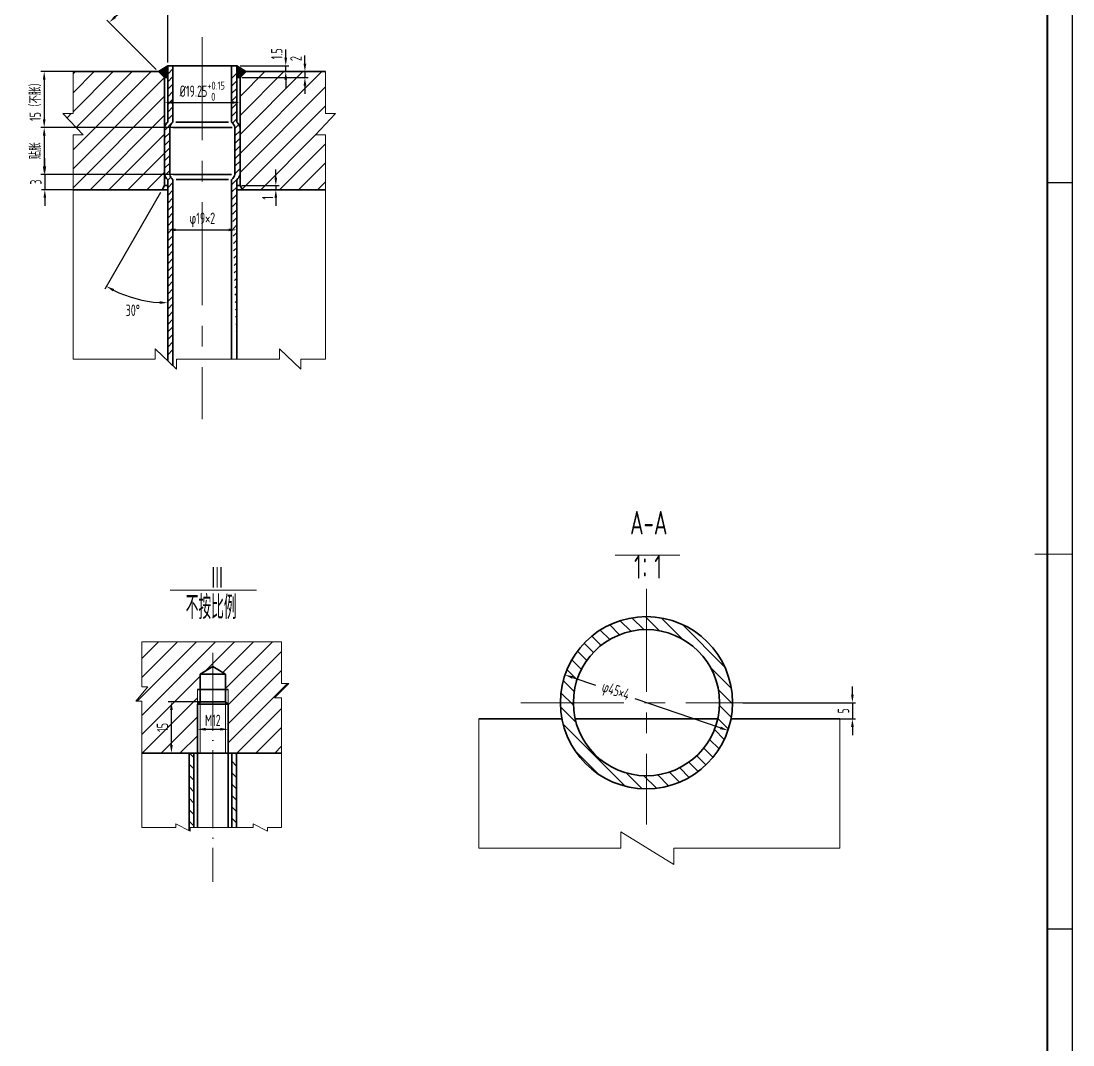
# Model space of a CAD drawing. Header units: millimetres. Extents: x -2894 to 367, y -1685 to 2915.
# Drawn here: x -1252 to 367, y -139 to 1436 of the extents above; entities that cross this region are included whole.
import ezdxf

# ---------------------------------------------------------------- set-up
doc = ezdxf.new("R2010")
doc.units = ezdxf.units.MM
doc.header["$MEASUREMENT"] = 0
doc.header["$PDMODE"] = 3
doc.header["$PDSIZE"] = 5
doc.linetypes.add('ACAD_ISO04W100', pattern=[30, 24, -3, 0, -3])
doc.linetypes.add('CENTER', pattern=[50.8, 31.75, -6.35, 6.35, -6.35])
doc.layers.get('Defpoints').update_dxf_attribs({"linetype": 'CONTINUOUS'})
doc.layers.add('4', color=3, linetype='CONTINUOUS')
for name, color, linetype, lineweight in [('中心线', 1, 'ACAD_ISO04W100', 18), ('标注', 7, 'CONTINUOUS', 18), ('粗实线', 4, 'CONTINUOUS', 70)]:
    doc.layers.add(name, color=color, linetype=linetype, lineweight=lineweight)
doc.styles.add('HGCAD', font='gbenor.shx', dxfattribs={"width": 0.75, "bigfont": 'gbcbig.shx'})
doc.dimstyles.new('HGCAD$0', dxfattribs={"dimscale": 5, "dimtxt": 3.5, "dimasz": 2.5, "dimexe": 1, "dimexo": 1, "dimgap": 1, "dimtad": 1, "dimdec": 0, "dimdsep": 46, "dimtxsty": 'HGCAD', "dimcen": 0, "dimadec": 0, "dimazin": 0, "dimtfac": 1, "dimtdec": 0, "dimtix": 1, "dimtmove": 2, "dimatfit": 0, "dimfxl": 0, "dimtolj": 1, "dimarcsym": 0})
doc.dimstyles.new('HGCAD$2', dxfattribs={"dimscale": 5, "dimtxt": 3.5, "dimasz": 2.5, "dimexe": 1, "dimexo": 1, "dimgap": 1, "dimtad": 2, "dimtih": 1, "dimdec": 0, "dimdsep": 46, "dimtxsty": 'HGCAD', "dimcen": 0, "dimadec": 0, "dimazin": 0, "dimtfac": 1, "dimtdec": 0, "dimtix": 1, "dimtmove": 2, "dimatfit": 0, "dimfxl": 0, "dimtolj": 1, "dimarcsym": 0})
doc.dimstyles.new('HGCAD$3', dxfattribs={"dimscale": 5, "dimtxt": 3.5, "dimasz": 2.5, "dimexe": 1, "dimexo": 1, "dimgap": 1, "dimtad": 1, "dimtoh": 1, "dimdec": 0, "dimdsep": 46, "dimtxsty": 'HGCAD', "dimcen": 0, "dimadec": 0, "dimazin": 0, "dimtfac": 1, "dimtdec": 0, "dimtix": 1, "dimtmove": 2, "dimatfit": 0, "dimfxl": 0, "dimtolj": 1, "dimarcsym": 0})

# ---------------------------------------------------------------- blocks, each defined once
blk = doc.blocks.new('*D12')
at = {"layer": 'Defpoints', "color": 0, "linetype": 'ByBlock'}
for p in [(-1031.4, 1183), (-1026.5, 1192.3), (-1035, 1176.8), (-1091.1, 1014.2), (-1026.5, 913.2)]:
    blk.add_point(p, dxfattribs=at)
at = {"layer": '中心线', "color": 0, "linetype": 'ByBlock', "lineweight": -2}
blk.add_line((-1037.5, 1172.4), (-1123.4, 1023.7), dxfattribs=at)
blk.add_arc((-1026.5, 1191.5), 188.8, 243.795, 266.205, dxfattribs=at)
at = {"layer": '中心线', "color": 0, "linetype": 'ByBlock'}
for points in [[(-1110.8, 1020.3), (-1108.9, 1024), (-1120.9, 1028.1)], [(-1038.9, 1005.3), (-1039.1, 1001.1), (-1026.5, 1002.8)]]:
    blk.add_solid(points, dxfattribs=at)
at = {"layer": '中心线', "color": 0, "linetype": 'ByBlock', "insert": (-1080.2, 991.2), "char_height": 17.5, "attachment_point": 5, "style": 'HGCAD'}
blk.add_mtext('\\A1;30°', dxfattribs=at)
blk = doc.blocks.new('*D13')
at = {"layer": 'Defpoints', "color": 0, "linetype": 'ByBlock'}
for p in [(-980.7, 341.5), (-933.2, 346.4), (-933.2, 341.5)]:
    blk.add_point(p, dxfattribs=at)
at = {"layer": '中心线', "color": 0, "linetype": 'ByBlock', "lineweight": -2}
for p, q in [((-980.7, 346.5), (-980.7, 351.4)), ((-968.2, 346.4), (-945.7, 346.4)), ((-933.2, 346.5), (-933.2, 351.4))]:
    blk.add_line(p, q, dxfattribs=at)
at = {"layer": '中心线', "color": 0, "linetype": 'ByBlock'}
for points in [[(-968.2, 348.5), (-968.2, 344.3), (-980.7, 346.4)], [(-945.7, 348.5), (-945.7, 344.3), (-933.2, 346.4)]]:
    blk.add_solid(points, dxfattribs=at)
at = {"layer": '中心线', "color": 0, "linetype": 'ByBlock', "insert": (-957, 360.1), "char_height": 17.5, "attachment_point": 5, "style": 'HGCAD'}
blk.add_mtext('\\A1;M12', dxfattribs=at)
blk = doc.blocks.new('*D14')
at = {"layer": 'Defpoints', "color": 0, "linetype": 'ByBlock'}
for p in [(-1020.8, 388.8), (-962, 388.8), (-1004.3, 309.6)]:
    blk.add_point(p, dxfattribs=at)
at = {"layer": '中心线', "color": 0, "linetype": 'ByBlock', "lineweight": -2}
for p, q in [((-967, 388.8), (-1025.8, 388.8)), ((-1020.8, 322.1), (-1020.8, 376.3)), ((-1009.3, 309.6), (-1025.8, 309.6))]:
    blk.add_line(p, q, dxfattribs=at)
at = {"layer": '中心线', "color": 0, "linetype": 'ByBlock'}
for points in [[(-1022.8, 376.3), (-1018.7, 376.3), (-1020.8, 388.8)], [(-1022.8, 322.1), (-1018.7, 322.1), (-1020.8, 309.6)]]:
    blk.add_solid(points, dxfattribs=at)
at = {"layer": '中心线', "color": 0, "linetype": 'ByBlock', "insert": (-1034.5, 349.2), "char_height": 17.5, "attachment_point": 5, "rotation": 90, "style": 'HGCAD'}
blk.add_mtext('\\A1;15', dxfattribs=at)
blk = doc.blocks.new('*D15')
at = {"layer": 'Defpoints', "color": 0, "linetype": 'ByBlock'}
for p in [(-146.3, 387.3), (-146.3, 362.3), (27.4, 362.3)]:
    blk.add_point(p, dxfattribs=at)
at = {"layer": '中心线', "color": 0, "linetype": 'ByBlock', "lineweight": -2}
for p, q in [((27.4, 399.8), (27.4, 412.3)), ((-141.3, 387.3), (32.4, 387.3)), ((27.4, 387.3), (27.4, 362.3)), ((-141.3, 362.3), (32.4, 362.3)), ((27.4, 349.8), (27.4, 337.3))]:
    blk.add_line(p, q, dxfattribs=at)
at = {"layer": '中心线', "color": 0, "linetype": 'ByBlock'}
for points in [[(25.3, 399.8), (29.5, 399.8), (27.4, 387.3)], [(25.3, 349.8), (29.5, 349.8), (27.4, 362.3)]]:
    blk.add_solid(points, dxfattribs=at)
at = {"layer": '中心线', "color": 0, "linetype": 'ByBlock', "insert": (13.7, 374.8), "char_height": 17.5, "attachment_point": 5, "rotation": 90, "style": 'HGCAD'}
blk.add_mtext('\\A1;5', dxfattribs=at)
blk = doc.blocks.new('*D16')
at = {"layer": 'Defpoints', "color": 0, "linetype": 'ByBlock'}
for p in [(-415, 430.1), (-164.1, 344.6)]:
    blk.add_point(p, dxfattribs=at)
at = {"layer": '中心线', "color": 0, "linetype": 'ByBlock', "lineweight": -2}
for p, q in [((-403.1, 426.1), (-367.9, 414.1)), ((-176, 348.6), (-307, 393.3))]:
    blk.add_line(p, q, dxfattribs=at)
at = {"layer": '中心线', "color": 0, "linetype": 'ByBlock'}
for points in [[(-402.5, 428), (-403.8, 424.1), (-415, 430.1)], [(-175.3, 350.6), (-176.6, 346.6), (-164.1, 344.6)]]:
    blk.add_solid(points, dxfattribs=at)
at = {"layer": '中心线', "color": 0, "linetype": 'ByBlock', "insert": (-337.5, 403.7), "char_height": 17.5, "attachment_point": 5, "rotation": 341.1745, "style": 'HGCAD'}
blk.add_mtext('\\A1;φ45×4', dxfattribs=at)
blk = doc.blocks.new('*D21')
at = {"layer": 'Defpoints', "color": 0, "linetype": 'ByBlock'}
for p in [(-1026.5, 1120.7), (-920.1, 1120.7), (-920.1, 1115)]:
    blk.add_point(p, dxfattribs=at)
at = {"layer": '中心线', "color": 0, "linetype": 'ByBlock', "lineweight": -2}
for p, q in [((-1026.5, 1115.7), (-1026.5, 1110)), ((-1014, 1115), (-932.6, 1115)), ((-920.1, 1115.7), (-920.1, 1110))]:
    blk.add_line(p, q, dxfattribs=at)
at = {"layer": '中心线', "color": 0, "linetype": 'ByBlock'}
for points in [[(-1014, 1117.1), (-1014, 1112.9), (-1026.5, 1115)], [(-932.6, 1117.1), (-932.6, 1112.9), (-920.1, 1115)]]:
    blk.add_solid(points, dxfattribs=at)
at = {"layer": '中心线', "color": 0, "linetype": 'ByBlock', "insert": (-973.3, 1130.2), "char_height": 17.5, "attachment_point": 5, "style": 'HGCAD'}
blk.add_mtext('\\A1;φ19×2', dxfattribs=at)
blk = doc.blocks.new('*D22')
at = {"layer": 'Defpoints', "color": 0, "linetype": 'ByBlock'}
for p in [(-917.6, 1183), (-917.6, 1176.8), (-860.1, 1176.8)]:
    blk.add_point(p, dxfattribs=at)
at = {"layer": '中心线', "color": 0, "linetype": 'ByBlock', "lineweight": -2}
for p, q in [((-860.1, 1195.5), (-860.1, 1208)), ((-912.6, 1183), (-855.1, 1183)), ((-860.1, 1183), (-860.1, 1176.8)), ((-912.6, 1176.8), (-855.1, 1176.8)), ((-860.1, 1164.3), (-860.1, 1151.8))]:
    blk.add_line(p, q, dxfattribs=at)
at = {"layer": '中心线', "color": 0, "linetype": 'ByBlock'}
for points in [[(-862.2, 1195.5), (-858, 1195.5), (-860.1, 1183)], [(-862.2, 1164.3), (-858, 1164.3), (-860.1, 1176.8)]]:
    blk.add_solid(points, dxfattribs=at)
at = {"layer": '中心线', "color": 0, "linetype": 'ByBlock', "insert": (-872.5, 1164.2), "char_height": 17.5, "attachment_point": 5, "rotation": 90, "style": 'HGCAD'}
blk.add_mtext('\\A1;1', dxfattribs=at)
blk = doc.blocks.new('*D23')
at = {"layer": 'Defpoints', "color": 0, "linetype": 'ByBlock'}
for p in [(-920.1, 1367.5), (-844.8, 1367.5), (-876.4, 1358.5)]:
    blk.add_point(p, dxfattribs=at)
at = {"layer": '中心线', "color": 0, "linetype": 'ByBlock', "lineweight": -2}
for p, q in [((-844.8, 1380), (-844.8, 1392.5)), ((-915.1, 1367.5), (-839.8, 1367.5)), ((-844.8, 1358.5), (-844.8, 1367.5)), ((-871.4, 1358.5), (-839.8, 1358.5)), ((-844.8, 1346), (-844.8, 1333.5))]:
    blk.add_line(p, q, dxfattribs=at)
at = {"layer": '中心线', "color": 0, "linetype": 'ByBlock'}
for points in [[(-846.9, 1380), (-842.7, 1380), (-844.8, 1367.5)], [(-846.9, 1346), (-842.7, 1346), (-844.8, 1358.5)]]:
    blk.add_solid(points, dxfattribs=at)
at = {"layer": '中心线', "color": 0, "linetype": 'ByBlock', "insert": (-858.6, 1385.8), "char_height": 17.5, "attachment_point": 5, "rotation": 90, "style": 'HGCAD'}
blk.add_mtext('\\A1;1.5', dxfattribs=at)
blk = doc.blocks.new('*D24')
at = {"layer": 'Defpoints', "color": 0, "linetype": 'ByBlock'}
for p in [(-917.6, 1349.4), (-897, 1358.5), (-815.3, 1349.4)]:
    blk.add_point(p, dxfattribs=at)
at = {"layer": '中心线', "color": 0, "linetype": 'ByBlock', "lineweight": -2}
for p, q in [((-815.3, 1371), (-815.3, 1383.5)), ((-912.6, 1349.4), (-810.3, 1349.4)), ((-892, 1358.5), (-810.3, 1358.5)), ((-815.3, 1358.5), (-815.3, 1349.4)), ((-815.3, 1336.9), (-815.3, 1324.4))]:
    blk.add_line(p, q, dxfattribs=at)
at = {"layer": '中心线', "color": 0, "linetype": 'ByBlock'}
for points in [[(-817.4, 1371), (-813.2, 1371), (-815.3, 1358.5)], [(-817.4, 1336.9), (-813.2, 1336.9), (-815.3, 1349.4)]]:
    blk.add_solid(points, dxfattribs=at)
at = {"layer": '中心线', "color": 0, "linetype": 'ByBlock', "insert": (-829.1, 1378.6), "char_height": 17.5, "attachment_point": 5, "rotation": 90, "style": 'HGCAD'}
blk.add_mtext('\\A1;2', dxfattribs=at)
blk = doc.blocks.new('*D25')
at = {"layer": 'Defpoints', "color": 0, "linetype": 'ByBlock'}
for p in [(-1059.4, 1467.3), (-1026.5, 1367.5), (-1040.5, 1358.5), (-1031.4, 1349.4), (-1026.5, 1280.7)]:
    blk.add_point(p, dxfattribs=at)
at = {"layer": '中心线', "color": 0, "linetype": 'ByBlock', "lineweight": -2}
for p, q in [((-1026.5, 1372.5), (-1026.5, 1476.6)), ((-1044, 1362), (-1120, 1437.9))]:
    blk.add_line(p, q, dxfattribs=at)
blk.add_arc((-1026.5, 1344.5), 127.2, 95.633, 129.367, dxfattribs=at)
at = {"layer": '中心线', "color": 0, "linetype": 'ByBlock'}
for points in [[(-1039.1, 1473.1), (-1038.9, 1469), (-1026.5, 1471.6)], [(-1105.8, 1441.2), (-1108.6, 1444.3), (-1116.4, 1434.4)]]:
    blk.add_solid(points, dxfattribs=at)
at = {"layer": '中心线', "color": 0, "linetype": 'ByBlock', "insert": (-1083.1, 1481.1), "char_height": 17.5, "attachment_point": 5, "style": 'HGCAD'}
blk.add_mtext('\\A1;45°', dxfattribs=at)
blk = doc.blocks.new('*D26')
at = {"layer": 'Defpoints', "color": 0, "linetype": 'ByBlock'}
for p in [(-992.1, 1200.3), (-1215.6, 1176.8), (-1099.4, 1176.8)]:
    blk.add_point(p, dxfattribs=at)
at = {"layer": '中心线', "color": 0, "linetype": 'ByBlock', "lineweight": -2}
for p, q in [((-1215.6, 1212.8), (-1215.6, 1225.3)), ((-997.1, 1200.3), (-1220.6, 1200.3)), ((-1215.6, 1200.3), (-1215.6, 1176.8)), ((-1104.4, 1176.8), (-1220.6, 1176.8)), ((-1215.6, 1164.3), (-1215.6, 1151.8))]:
    blk.add_line(p, q, dxfattribs=at)
at = {"layer": '中心线', "color": 0, "linetype": 'ByBlock'}
for points in [[(-1217.7, 1212.8), (-1213.5, 1212.8), (-1215.6, 1200.3)], [(-1217.7, 1164.3), (-1213.5, 1164.3), (-1215.6, 1176.8)]]:
    blk.add_solid(points, dxfattribs=at)
at = {"layer": '中心线', "color": 0, "linetype": 'ByBlock', "insert": (-1229.4, 1188.5), "char_height": 17.5, "attachment_point": 5, "rotation": 90, "style": 'HGCAD'}
blk.add_mtext('\\A1;3', dxfattribs=at)
blk = doc.blocks.new('*D27')
at = {"layer": 'Defpoints', "color": 0, "linetype": 'ByBlock'}
for p in [(-1106.4, 1358.5), (-1216.6, 1272.7), (-985.6, 1272.7)]:
    blk.add_point(p, dxfattribs=at)
at = {"layer": '中心线', "color": 0, "linetype": 'ByBlock', "lineweight": -2}
for p, q in [((-1111.4, 1358.5), (-1221.6, 1358.5)), ((-1216.6, 1346), (-1216.6, 1285.2)), ((-990.6, 1272.7), (-1221.6, 1272.7))]:
    blk.add_line(p, q, dxfattribs=at)
at = {"layer": '中心线', "color": 0, "linetype": 'ByBlock'}
for points in [[(-1218.7, 1346), (-1214.5, 1346), (-1216.6, 1358.5)], [(-1218.7, 1285.2), (-1214.5, 1285.2), (-1216.6, 1272.7)]]:
    blk.add_solid(points, dxfattribs=at)
at = {"layer": '中心线', "color": 0, "linetype": 'ByBlock', "insert": (-1230.3, 1315.6), "char_height": 17.5, "attachment_point": 5, "rotation": 90, "style": 'HGCAD'}
blk.add_mtext('\\A1;15（不胀）', dxfattribs=at)
blk = doc.blocks.new('*D48')
at = {"layer": 'Defpoints', "color": 0, "linetype": 'ByBlock'}
for p in [(-1119.6, 1272.7), (-1216.6, 1200.3), (-1027.2, 1200.3)]:
    blk.add_point(p, dxfattribs=at)
at = {"layer": '中心线', "color": 0, "linetype": 'ByBlock', "lineweight": -2}
for p, q in [((-1124.6, 1272.7), (-1221.6, 1272.7)), ((-1216.6, 1260.2), (-1216.6, 1212.8)), ((-1032.2, 1200.3), (-1221.6, 1200.3))]:
    blk.add_line(p, q, dxfattribs=at)
at = {"layer": '中心线', "color": 0, "linetype": 'ByBlock'}
for points in [[(-1218.7, 1260.2), (-1214.5, 1260.2), (-1216.6, 1272.7)], [(-1218.7, 1212.8), (-1214.5, 1212.8), (-1216.6, 1200.3)]]:
    blk.add_solid(points, dxfattribs=at)
at = {"layer": '中心线', "color": 0, "linetype": 'ByBlock', "insert": (-1230.3, 1236.5), "char_height": 17.5, "attachment_point": 5, "rotation": 90, "style": 'HGCAD'}
blk.add_mtext('\\A1;贴胀', dxfattribs=at)
blk = doc.blocks.new('*D53')
at = {"layer": 'Defpoints', "color": 0}
for p in [(-1031.4, 1311), (-915.2, 1311), (-915.2, 1311)]:
    blk.add_point(p, dxfattribs=at)
at = {"layer": '标注', "color": 0, "lineweight": -2}
blk.add_line((-1018.9, 1311), (-927.7, 1311), dxfattribs=at)
at = {"layer": '标注', "color": 0}
for points in [[(-1018.9, 1313.1), (-1018.9, 1308.9), (-1031.4, 1311)], [(-927.7, 1313.1), (-927.7, 1308.9), (-915.2, 1311)]]:
    blk.add_solid(points, dxfattribs=at)
at = {"layer": '标注', "color": 0, "insert": (-973.3, 1328.4), "char_height": 17.5, "attachment_point": 5, "style": 'HGCAD'}
blk.add_mtext('\\A1;%%C19.25{\\H0.7x;\\S+0.15^  0;}', dxfattribs=at)

msp = doc.modelspace()

# ---------------------------------------------------------------- hatches: boundary and pattern name
at = {"layer": '中心线', "linetype": 'ByBlock', "ltscale": 5}
h = msp.add_hatch(dxfattribs=at)
h.set_pattern_fill('ANSI31', color=0, scale=6.5, style=0)
h.set_pattern_definition([(45, (710.086, -2687.496), (-14.59292, 14.59292), [])])
h.paths.add_polyline_path([(-1035, 1176.8), (-1031.4, 1183), (-1031.4, 1200.3), (-1031.4, 1272.7), (-1031.4, 1349.4), (-1040.5, 1358.5), (-1172.2, 1358.5), (-1172.2, 1293.9), (-1187.7, 1293.9), (-1156.7, 1261.4), (-1172.2, 1261.4), (-1172.2, 1176.8)])
h.paths.add_polyline_path([(-915.2, 1200.3), (-915.2, 1183), (-911.6, 1176.8), (-783.5, 1176.8), (-783.5, 1261.4), (-799, 1261.4), (-768, 1293.9), (-783.5, 1293.9), (-783.5, 1358.5), (-906.1, 1358.5), (-915.2, 1349.4), (-915.2, 1272.7)])
h.paths.add_polyline_path([(-842.2, 1370.7), (-842.2, 1386.5), (-815.9, 1386.5), (-815.9, 1370.7)], flags=9)
at = {"layer": '中心线', "linetype": 'ByBlock', "lineweight": 35, "ltscale": 5}
for points in [[(-1026.5, 1367.5), (-1040.5, 1358.5), (-1031.4, 1349.4), (-1026.5, 1349.4)], [(-906.1, 1358.5), (-920.1, 1367.5), (-920.1, 1349.4), (-915.2, 1349.4)]]:
    msp.add_hatch(color=0, dxfattribs=at).paths.add_polyline_path(points)
at = {"layer": '中心线', "linetype": 'ByBlock', "ltscale": 5}
h = msp.add_hatch(dxfattribs=at)
h.set_pattern_fill('ANSI31', color=0, scale=2.6, style=0)
h.set_pattern_definition([(45, (710.086, -2687.496), (-5.837166, 5.837166), [])])
edge = h.paths.add_edge_path()
edge.add_line((-920.1, 1192.3), (-920.1, 916.1))
edge.add_line((-928.2, 1192.3), (-928.2, 916.1))
edge.add_arc((-937.5, 1203.5), 14.7, 309.6869, 347.0322)
edge.add_arc((-929.5, 1203.5), 14.7, 309.6869, 347.0322)
h = msp.add_hatch(dxfattribs=at)
h.set_pattern_fill('ANSI31', color=0, scale=5, angle=90, style=0)
h.set_pattern_definition([(135, (952.631, -1442.78), (-11.22532, -11.22532), [])])
edge = h.paths.add_edge_path()
edge.add_arc((-289.6, 387.3), 132.5, 0, 360)
edge = h.paths.add_edge_path(flags=16)
edge.add_arc((-289.6, 387.3), 112.5, 0, 360)
h = msp.add_hatch(dxfattribs=at)
h.set_pattern_fill('ANSI31', color=0, scale=6.5, style=0)
h.set_pattern_definition([(45, (710.086, -2759.22), (-14.59292, 14.59292), [])])
h.paths.add_polyline_path([(-1066.3, 481), (-1066.3, 411.7), (-1057, 411.7), (-1075.7, 389.6), (-1066.3, 389.6), (-1066.3, 309.6), (-980.7, 309.6), (-980.7, 384.8), (-980.7, 407.6), (-976.7, 407.6), (-976.7, 431.4), (-957, 442.8), (-937.3, 431.4), (-937.3, 407.6), (-933.2, 407.6), (-933.2, 384.8), (-933.2, 309.6), (-851.1, 309.6), (-851.1, 394.7), (-862, 394.7), (-840.2, 416.8), (-851.1, 416.8), (-851.1, 481)])
h.paths.add_polyline_path([(-1047.6, 337.3), (-1047.6, 361.1), (-1021.4, 361.1), (-1021.4, 337.3)], flags=24)
h.paths.add_polyline_path([(-975, 373.3), (-939, 373.3), (-939, 347), (-975, 347)], flags=25)
h = msp.add_hatch(dxfattribs=at)
h.set_pattern_fill('ANSI31', color=0, scale=3.9, angle=90, style=0)
h.set_pattern_definition([(135, (710.086, -2759.22), (-8.75575, -8.75575), [])])
h.paths.add_polyline_path([(-927.8, 195.2), (-920.5, 195.2), (-920.5, 309.6), (-927.8, 309.6)])
h.paths.add_polyline_path([(-986.1, 309.6), (-993.4, 309.6), (-993.4, 190.3), (-991.7, 189.4), (-991.7, 195.2), (-986.1, 195.2)])

# ---------------------------------------------------------------- linework, layer by layer
at = {"layer": '4'}
for p, q in [((366.1, -1684.5), (366.1, 2913.9)), ((327.4, 1187.8), (366.1, 1187.8)), ((327.4, 39.1), (366.1, 39.1))]:
    msp.add_line(p, q, dxfattribs=at)
at = {"layer": '4', "const_width": 3.1}
msp.add_lwpolyline([(327.4, -1645.8), (327.4, 2875.2), (-2796.3, 2875.2), (-2796.3, -1645.8), (-369.3, -1645.8)], close=True, dxfattribs=at)
at = {"layer": '4', "const_width": 1.55}
msp.add_lwpolyline([(308.1, 615.8), (366.1, 615.8)], dxfattribs=at)
at = {"layer": '中心线', "linetype": 'CENTER', "ltscale": 5}
for p, q in [((-973.3, 1411.6), (-973.3, 823.8)), ((-289.6, 562.7), (-289.6, 199.7)), ((-483.1, 387.3), (-76.4, 387.3))]:
    msp.add_line(p, q, dxfattribs=at)
at = {"layer": '中心线', "color": 0, "linetype": 'ByBlock', "lineweight": 35, "ltscale": 5}
for p, q in [((-1026.5, 1367.5), (-1040.5, 1358.5)), ((-1026.5, 1367.5), (-920.1, 1367.5)), ((-1026.5, 1367.5), (-1026.5, 1280.7)), ((-1026.5, 1367.5), (-1026.5, 1280.7)), ((-1018.4, 1367.5), (-1018.4, 1280.7)), ((-928.2, 1367.5), (-928.2, 1280.7)), ((-920.1, 1367.5), (-906.1, 1358.5)), ((-920.1, 1367.5), (-920.1, 1280.7)), ((-1031.4, 1349.4), (-1026.5, 1349.4)), ((-1031.4, 1272.7), (-1031.4, 1349.4)), ((-915.2, 1349.4), (-920.1, 1349.4)), ((-915.2, 1272.7), (-915.2, 1349.4)), ((-1013.9, 1280.7), (-933, 1280.7)), ((-1031.4, 1272.7), (-1031.4, 1200.3)), ((-1023.4, 1272.7), (-1023.4, 1200.3)), ((-1018.5, 1272.7), (-927.5, 1272.7)), ((-923.3, 1272.7), (-923.3, 1200.3)), ((-915.2, 1272.7), (-915.2, 1200.3)), ((-1031.4, 1200.3), (-1031.4, 1183)), ((-1017.4, 1200.3), (-928.5, 1200.3)), ((-915.2, 1200.3), (-915.2, 1183)), ((-1026.5, 1183), (-1031.4, 1183)), ((-1026.5, 1192.3), (-1026.5, 913.2)), ((-1018.4, 1192.3), (-1018.4, 905.5)), ((-1013.3, 1192.3), (-932.7, 1192.3)), ((-928.2, 1192.3), (-928.2, 916.1)), ((-920.1, 1192.3), (-920.1, 916.1)), ((-920.1, 1183), (-915.2, 1183)), ((-1026.5, 1176.8), (-1172.2, 1176.8)), ((-920.1, 1176.8), (-783.5, 1176.8)), ((-976.7, 431.4), (-957, 442.8)), ((-957, 442.8), (-937.3, 431.4)), ((-976.7, 431.4), (-937.3, 431.4)), ((-976.7, 388.8), (-976.7, 431.4)), ((-937.3, 388.8), (-937.3, 431.4)), ((-980.7, 407.6), (-933.2, 407.6)), ((-980.7, 384.8), (-976.7, 388.8)), ((-976.7, 388.8), (-937.3, 388.8)), ((-933.2, 384.8), (-937.3, 388.8)), ((-980.7, 309.6), (-980.7, 384.8)), ((-933.2, 384.8), (-980.7, 384.8)), ((-933.2, 309.6), (-933.2, 384.8)), ((-1066.3, 309.6), (-851.1, 309.6)), ((-993.4, 309.6), (-993.4, 190.3)), ((-986.1, 309.6), (-986.1, 195.2)), ((-980.7, 309.6), (-980.7, 195.2)), ((-933.2, 309.6), (-933.2, 195.2)), ((-927.8, 309.6), (-927.8, 195.2)), ((-920.5, 309.6), (-920.5, 195.2))]:
    msp.add_line(p, q, dxfattribs=at)
at = {"layer": '中心线', "color": 0, "linetype": 'ByBlock', "ltscale": 5}
for p, q in [((-1026.5, 1354.7), (-1018.4, 1362.8)), ((-1172.2, 1293.9), (-1172.2, 1358.5)), ((-1026.5, 1343), (-1018.4, 1351.1)), ((-928.2, 1348), (-920.1, 1356)), ((-928.2, 1336.3), (-920.1, 1344.4)), ((-783.5, 1358.5), (-783.5, 1293.9)), ((-1026.5, 1331.4), (-1018.4, 1339.4)), ((-1026.5, 1319.7), (-1018.4, 1327.8)), ((-928.2, 1324.6), (-920.1, 1332.7)), ((-1026.5, 1308), (-1018.4, 1316.1)), ((-928.2, 1312.9), (-920.1, 1321)), ((-1026.5, 1296.3), (-1018.4, 1304.4)), ((-928.2, 1301.3), (-920.1, 1309.3)), ((-928.2, 1289.6), (-920.1, 1297.7)), ((-1172.2, 1293.9), (-1187.7, 1293.9)), ((-1187.7, 1293.9), (-1156.7, 1261.4)), ((-1031.4, 1268.1), (-1018.4, 1281.1)), ((-1026.5, 1284.7), (-1018.4, 1292.7)), ((-926.8, 1279.3), (-920.1, 1286)), ((-768, 1293.9), (-799, 1261.4)), ((-783.5, 1293.9), (-768, 1293.9)), ((-1031.4, 1256.4), (-1023.4, 1264.5)), ((-923.3, 1271.2), (-917.1, 1277.3)), ((-923.3, 1259.5), (-915.2, 1267.6)), ((-1172.2, 916.1), (-1172.2, 1261.4)), ((-1156.7, 1261.4), (-1172.2, 1261.4)), ((-1031.4, 1244.7), (-1023.4, 1252.8)), ((-923.3, 1247.8), (-915.2, 1255.9)), ((-799, 1261.4), (-783.5, 1261.4)), ((-783.5, 1261.4), (-783.5, 916.1)), ((-1031.4, 1233.1), (-1023.4, 1241.1)), ((-923.3, 1236.1), (-915.2, 1244.2)), ((-923.3, 1224.5), (-915.2, 1232.5)), ((-1031.4, 1221.4), (-1023.4, 1229.4)), ((-1031.4, 1209.7), (-1023.4, 1217.8)), ((-923.3, 1212.8), (-915.2, 1220.9)), ((-1030.9, 1198.5), (-1023.4, 1206.1)), ((-923.3, 1201.1), (-915.2, 1209.2)), ((-1026.5, 1191.3), (-1021.7, 1196.1)), ((-1026.5, 1179.6), (-1018.4, 1187.7)), ((-1026.5, 1167.9), (-1018.4, 1176)), ((-1026.5, 1156.3), (-1018.4, 1164.3)), ((-1026.5, 1144.6), (-1018.4, 1152.6)), ((-1026.5, 1132.9), (-1018.4, 1141)), ((-1026.5, 1121.2), (-1018.4, 1129.3)), ((-1026.5, 1109.6), (-1018.4, 1117.6)), ((-1026.5, 1097.9), (-1018.4, 1105.9)), ((-1026.5, 1086.2), (-1018.4, 1094.3)), ((-1026.5, 1074.5), (-1018.4, 1082.6)), ((-1026.5, 1062.9), (-1018.4, 1070.9)), ((-1026.5, 1051.2), (-1018.4, 1059.3)), ((-1026.5, 1039.5), (-1018.4, 1047.6)), ((-1026.5, 1027.8), (-1018.4, 1035.9)), ((-1026.5, 1016.2), (-1018.4, 1024.2)), ((-1026.5, 1004.5), (-1018.4, 1012.6)), ((-1026.5, 992.8), (-1018.4, 1000.9)), ((-1026.5, 981.1), (-1018.4, 989.2)), ((-1026.5, 969.5), (-1018.4, 977.5)), ((-1026.5, 957.8), (-1018.4, 965.9)), ((-1026.5, 946.1), (-1018.4, 954.2)), ((-1026.5, 934.4), (-1018.4, 942.5)), ((-1045.7, 931.7), (-1013.2, 900.5)), ((-1045.7, 931.7), (-1045.7, 916.1)), ((-1026.5, 922.8), (-1018.4, 930.8)), ((-854.2, 931.7), (-821.7, 900.5)), ((-854.2, 931.7), (-854.2, 916.1)), ((-1045.7, 916.1), (-1172.2, 916.1)), ((-1013.2, 916.1), (-1013.2, 900.5)), ((-854.2, 916.1), (-1013.2, 916.1)), ((-821.7, 916.1), (-821.7, 900.5)), ((-783.5, 916.1), (-821.7, 916.1)), ((-337.6, 614.5), (-238.3, 614.5)), ((-1022.9, 560.6), (-890, 560.6)), ((-1066.3, 411.7), (-1066.3, 481)), ((-851.1, 481), (-1066.3, 481)), ((-851.1, 416.8), (-851.1, 481)), ((-1057, 411.7), (-1075.7, 389.6)), ((-1066.3, 411.7), (-1057, 411.7)), ((-980.7, 384.8), (-980.7, 407.6)), ((-933.2, 384.8), (-933.2, 407.6)), ((-840.2, 416.8), (-862, 394.7)), ((-851.1, 416.8), (-840.2, 416.8)), ((-1075.7, 389.6), (-1066.3, 389.6)), ((-1066.3, 195.2), (-1066.3, 389.6)), ((-976.7, 388.8), (-976.7, 309.6)), ((-937.3, 388.8), (-937.3, 309.6)), ((-862, 394.7), (-851.1, 394.7)), ((-851.1, 195.2), (-851.1, 394.7)), ((-547.8, 362.3), (-547.8, 163.4)), ((8.1, 362.3), (8.1, 163.4)), ((-1066.3, 195.2), (-1013.8, 195.2)), ((-1013.8, 200.9), (-991.7, 189.4)), ((-1013.8, 200.9), (-1013.8, 195.2)), ((-991.7, 195.2), (-895.2, 195.2)), ((-991.7, 195.2), (-991.7, 189.4)), ((-895.2, 201), (-873.1, 189.4)), ((-895.2, 195.2), (-895.2, 201)), ((-873.1, 195.2), (-851.1, 195.2)), ((-873.1, 189.4), (-873.1, 195.2)), ((-328.9, 188.7), (-247.2, 138.2)), ((-328.9, 163.4), (-328.9, 188.7)), ((-547.8, 163.4), (-328.9, 163.4)), ((-247.2, 138.2), (-247.2, 163.4)), ((-247.2, 163.4), (8.1, 163.4))]:
    msp.add_line(p, q, dxfattribs=at)
at = {"layer": '中心线', "ltscale": 5}
for q in [(-957, 111.4), (-957, 189.2)]:
    msp.add_line((-957, 464.1), q, dxfattribs=at)
at = {"layer": '中心线', "color": 0, "linetype": 'ByBlock', "lineweight": 35, "ltscale": 5}
for radius in [132.5, 112.5]:
    msp.add_circle((-289.6, 387.3), radius, dxfattribs=at)
for centre, start, end in [((-1017.1, 1269.4), 129.6869, 167.0322), ((-1009.1, 1269.4), 129.6869, 167.0322), ((-937.5, 1269.4), 12.9678, 50.3131), ((-929.5, 1269.4), 12.9678, 50.3131), ((-1017.1, 1203.5), 192.9678, 230.3131), ((-1009.1, 1203.5), 192.9678, 230.3131), ((-937.5, 1203.5), 309.6869, 347.0322), ((-929.5, 1203.5), 309.6869, 347.0322)]:
    msp.add_arc(centre, 14.7, start, end, dxfattribs=at)
at = {"layer": '粗实线', "color": 0, "lineweight": 35, "ltscale": 5}
for p, q in [((-1040.5, 1358.5), (-1172.2, 1358.5)), ((-906.1, 1358.5), (-783.5, 1358.5)), ((-547.8, 362.3), (-419.7, 362.3)), ((-399.2, 362.3), (-179.9, 362.3)), ((-159.4, 362.3), (8.1, 362.3))]:
    msp.add_line(p, q, dxfattribs=at)
at = {"layer": '粗实线', "color": 0, "linetype": 'ByBlock', "lineweight": 35, "ltscale": 5}
for p, q in [((-1031.4, 1349.4), (-1040.5, 1358.5)), ((-915.2, 1349.4), (-906.1, 1358.5)), ((-1031.4, 1183), (-1035, 1176.8)), ((-915.2, 1183), (-911.6, 1176.8))]:
    msp.add_line(p, q, dxfattribs=at)

# ---------------------------------------------------------------- texts
at = {"layer": '中心线', "color": 0, "linetype": 'ByBlock', "ltscale": 5, "char_height": 36.3, "attachment_point": 1, "style": 'HGCAD'}
for s, insert, width in [('A-A', (-314.8, 682.5), 63.758), ('1：1', (-308.6, 614.5), 55.768), ('Ⅲ', (-960.2, 597), 72.099), ('不按比例', (-998.8, 552.2), 127.895)]:
    msp.add_mtext(s, dxfattribs=dict(at, insert=insert, width=width))

# ---------------------------------------------------------------- dimensions: what is measured, and where the dimension line sits
at = {"layer": '中心线', "color": 0, "linetype": 'ByBlock', "ltscale": 5}
for base, line1, line2, picture, middle in [((-1059.4, 1467.3), ((-1026.5, 1367.5), (-1026.5, 1280.7)), ((-1031.4, 1349.4), (-1040.5, 1358.5)), '*D25', (-1083.1, 1481.1)), ((-1091.1, 1014.2), ((-1026.5, 1192.3), (-1026.5, 913.2)), ((-1031.4, 1183), (-1035, 1176.8)), '*D12', (-1080.2, 991.2))]:
    dim = msp.add_angular_dim_2l(base=base, line1=line1, line2=line2, dimstyle='HGCAD$2', override={"dimscale": 5}, dxfattribs=at)
    dim.commit()
    dim.dimension.update_dxf_attribs({"geometry": picture, "text_midpoint": middle})
for base, p1, p2, text, picture, middle in [((-844.8, 1367.5), (-876.4, 1358.5), (-920.1, 1367.5), '1.5', '*D23', (-858.6, 1385.8)), ((-815.3, 1349.4), (-897, 1358.5), (-917.6, 1349.4), '2', '*D24', (-829.1, 1378.6)), ((-860.1, 1176.8), (-917.6, 1183), (-917.6, 1176.8), '1', '*D22', (-872.5, 1164.2))]:
    dim = msp.add_linear_dim(base=base, p1=p1, p2=p2, angle=90, text=text, dimstyle='HGCAD$0', override={"dimscale": 5}, dxfattribs=at)
    dim.commit()
    dim.dimension.update_dxf_attribs({"geometry": picture, "text_midpoint": middle, "dimtype": 160})
for base, p1, p2, text, picture, middle in [((-1216.6, 1272.7), (-1106.4, 1358.5), (-985.6, 1272.7), '15（不胀）', '*D27', (-1230.3, 1315.6)), ((-1216.6, 1200.3), (-1119.6, 1272.7), (-1027.2, 1200.3), '贴胀', '*D48', (-1230.3, 1236.5)), ((-1215.6, 1176.8), (-992.1, 1200.3), (-1099.4, 1176.8), '3', '*D26', (-1229.4, 1188.5)), ((27.4, 362.3), (-146.3, 387.3), (-146.3, 362.3), '5', '*D15', (13.7, 374.8)), ((-1020.8, 388.8), (-1004.3, 309.6), (-962, 388.8), '15', '*D14', (-1034.5, 349.2))]:
    dim = msp.add_linear_dim(base=base, p1=p1, p2=p2, angle=90, text=text, dimstyle='HGCAD$0', override={"dimscale": 5}, dxfattribs=at)
    dim.commit()
    dim.dimension.update_dxf_attribs({"geometry": picture, "text_midpoint": middle})
for base, p1, p2, text, picture, middle in [((-920.1, 1115), (-1026.5, 1120.7), (-920.1, 1120.7), 'φ19×2', '*D21', (-973.3, 1130.2)), ((-933.2, 346.4), (-980.7, 341.5), (-933.2, 341.5), 'M12', '*D13', (-957, 360.1))]:
    dim = msp.add_linear_dim(base=base, p1=p1, p2=p2, text=text, dimstyle='HGCAD$0', override={"dimscale": 5}, dxfattribs=at)
    dim.commit()
    dim.dimension.update_dxf_attribs({"geometry": picture, "text_midpoint": middle})
dim = msp.add_diameter_dim_2p(p1=(-164.1, 344.6), p2=(-415, 430.1), text='φ45×4', dimstyle='HGCAD$3', override={"dimscale": 5}, dxfattribs=at)
dim.commit()
dim.dimension.update_dxf_attribs({"geometry": '*D16', "text_midpoint": (-337.5, 403.7), "dimtype": 163})
at = {"layer": '标注'}
dim = msp.add_linear_dim(base=(-915.2, 1311), p1=(-1031.4, 1311), p2=(-915.2, 1311), text='%%C19.25{\\H0.7x;\\S+0.15^  0;}', dimstyle='HGCAD$0', override={"dimadec": 1, "dimtdec": 2, "dimatfit": 1}, dxfattribs=at)
dim.commit()
dim.dimension.update_dxf_attribs({"geometry": '*D53', "text_midpoint": (-973.3, 1328.4)})

doc.saveas('drawing.dxf')
